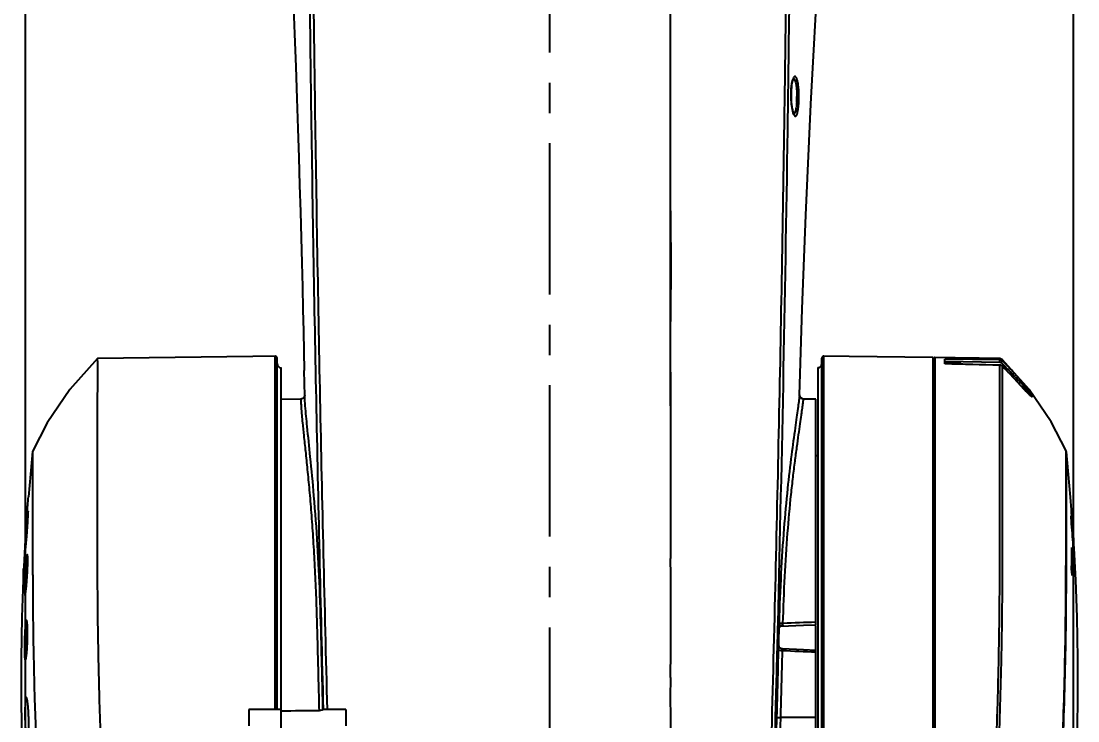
# Model space of a CAD drawing. Header units: millimetres. Extents: x 5828 to 6704, y 123 to 421.
# Drawn here: x 6457.72 to 6470.81, y 249.95 to 258.62 of the extents above; entities that cross this region are included whole.
import ezdxf

# ---------------------------------------------------------------- set-up
doc = ezdxf.new("R2010")
doc.units = ezdxf.units.MM
doc.linetypes.add('CENTER', pattern=[0.6, 0.375, -0.075, 0.075, -0.075])
for name, color, linetype in [('中心线', 7, 'Continuous'), ('外形图', 7, 'Continuous'), ('尺寸标注', 7, 'Continuous')]:
    doc.layers.add(name, color=color, linetype=linetype)
doc.styles.add('微软雅黑', font='msyh.ttc', dxfattribs={"height": 1.5})
doc.dimstyles.new('尺寸标注_1_20比例', dxfattribs={"dimtxt": 1.5, "dimasz": 1.25, "dimexe": 0.5, "dimexo": 0.4, "dimgap": 0.5, "dimtad": 1, "dimdec": 1, "dimlfac": 20, "dimdsep": 46, "dimtxsty": '微软雅黑', "dimcen": 0.09, "dimadec": 0, "dimazin": 0, "dimtp": 0.01, "dimtm": 0.01, "dimtfac": 1, "dimtdec": 1, "dimtofl": 0, "dimtmove": 0, "dimatfit": 3, "dimfxl": 1, "dimtolj": 1, "dimarcsym": 0})

# ---------------------------------------------------------------- blocks, each defined once
blk = doc.blocks.new('*D803')
at = {"layer": 'Defpoints', "color": 0}
for p in [(6457.772, 291.94), (6457.772, 248.794), (6470.761, 248.792)]:
    blk.add_point(p, dxfattribs=at)
at = {"layer": '尺寸标注', "color": 0, "lineweight": -2}
for p, q in [((6457.772, 249.194), (6457.772, 292.44)), ((6470.761, 249.192), (6470.761, 292.44)), ((6469.511, 291.94), (6459.022, 291.94))]:
    blk.add_line(p, q, dxfattribs=at)
at = {"layer": '尺寸标注', "color": 0}
for points in [[(6459.022, 292.148), (6459.022, 291.731), (6457.772, 291.94)], [(6469.511, 291.731), (6469.511, 292.148), (6470.761, 291.94)]]:
    blk.add_solid(points, dxfattribs=at)
at = {"layer": '尺寸标注', "color": 0, "insert": (6464.052, 293.215), "char_height": 1.5, "attachment_point": 5, "style": '微软雅黑'}
blk.add_mtext('\\A1;\\A1;260', dxfattribs=at)

msp = doc.modelspace()

# ---------------------------------------------------------------- linework, layer by layer
at = {"layer": '中心线', "linetype": 'CENTER', "ltscale": 5}
msp.add_line((6464.2664, 284.1061), (6464.2664, 228.9513), dxfattribs=at)
at = {"layer": '外形图', "color": 7, "linetype": 'Continuous'}
for p, q in [((6465.7661, 253.8496), (6465.7665, 268.8294)), ((6467.2607, 257.6875), (6467.2601, 257.6875)), ((6467.3333, 257.6871), (6467.3575, 257.6871)), ((6460.8658, 250.0871), (6460.8656, 254.4678)), ((6460.8914, 250.0871), (6460.8915, 254.4426)), ((6467.6414, 246.8089), (6467.6414, 254.4427)), ((6467.6679, 246.8026), (6467.6668, 254.4678)), ((6469.0164, 254.4501), (6469.0164, 242.1371)), ((6469.2962, 254.4458), (6469.0418, 254.4497)), ((6469.8467, 254.4226), (6469.1664, 254.4319)), ((6469.1664, 254.3719), (6469.1664, 254.4318)), ((6469.1664, 254.4036), (6469.8471, 254.3942)), ((6469.1664, 254.3871), (6469.3414, 254.3871)), ((6469.3414, 254.3682), (6469.3414, 254.3871)), ((6469.8464, 254.3559), (6469.8463, 254.3555)), ((6469.8467, 254.4366), (6469.8467, 254.4225)), ((6469.8641, 254.3872), (6469.8708, 254.3807)), ((6469.8641, 254.3872), (6469.8708, 254.3806)), ((6469.8804, 254.3415), (6469.8804, 254.3412)), ((6469.8807, 254.4084), (6469.8808, 254.4224)), ((6470.2099, 254.0559), (6469.8808, 254.4226)), ((6460.9414, 246.0419), (6460.9414, 254.3246)), ((6461.2334, 253.9746), (6461.2275, 254.2914)), ((6467.5914, 254.3247), (6467.5914, 246.0464)), ((6469.9771, 254.2429), (6470.0052, 254.243)), ((6470.0693, 254.1427), (6470.0218, 254.1946)), ((6470.0218, 254.1946), (6470.0218, 254.1946)), ((6470.0218, 254.1946), (6470.0219, 254.1943)), ((6470.1241, 254.083), (6470.0693, 254.1427)), ((6470.4854, 253.652), (6470.2099, 254.0559)), ((6461.1845, 253.9362), (6460.9414, 253.932)), ((6461.1962, 253.9378), (6461.1844, 253.9363)), ((6465.7664, 253.8496), (6465.7664, 251.9614)), ((6467.5664, 253.9335), (6467.4152, 253.9362)), ((6467.5664, 251.137), (6467.5664, 253.9335)), ((6467.6667, 248.2616), (6467.6668, 253.8011)), ((6470.6695, 253.2937), (6470.4854, 253.652)), ((6470.6692, 253.2692), (6470.6695, 253.2936)), ((6457.8602, 253.2865), (6457.8082, 252.7258)), ((6457.8602, 253.2866), (6457.8604, 253.2751)), ((6457.8602, 253.2866), (6457.8602, 252.575)), ((6457.8602, 253.2865), (6457.8602, 253.2866)), ((6457.8604, 253.2751), (6457.8605, 253.1023)), ((6467.5664, 253.2371), (6467.5914, 253.2371)), ((6470.6735, 253.2785), (6470.6735, 253.2785)), ((6457.8605, 253.1023), (6457.8604, 252.8781)), ((6470.7489, 252.4061), (6470.7251, 252.7207)), ((6457.7946, 252.548), (6457.7958, 252.5642)), ((6457.8602, 252.5113), (6457.8601, 252.4864)), ((6457.8602, 252.575), (6457.8602, 252.5329)), ((6457.8602, 252.5329), (6457.8602, 252.5113)), ((6457.8601, 252.4864), (6457.8601, 252.482)), ((6457.8601, 252.4841), (6457.8601, 252.4306)), ((6457.8601, 252.4306), (6457.8601, 252.4176)), ((6457.8601, 252.4176), (6457.8601, 252.4088)), ((6457.8601, 252.4088), (6457.8601, 252.3961)), ((6457.8601, 252.3961), (6457.8601, 252.3791)), ((6457.8601, 252.3791), (6457.8601, 252.3726)), ((6470.7341, 252.4647), (6470.7322, 252.4866)), ((6470.7395, 252.4688), (6470.7368, 252.4688)), ((6470.7452, 252.3771), (6470.7439, 252.3949)), ((6470.7449, 252.3732), (6470.7452, 252.3771)), ((6470.7483, 252.4138), (6470.7547, 252.3211)), ((6470.7493, 252.3998), (6470.749, 252.4043)), ((6457.7764, 252.2938), (6457.7698, 252.1898)), ((6457.7764, 252.2938), (6457.7767, 252.2973)), ((6457.7808, 252.2968), (6457.7806, 252.2935)), ((6457.8601, 252.3735), (6457.8601, 252.3158)), ((6457.8601, 252.3158), (6457.8601, 252.3016)), ((6457.8601, 252.3016), (6457.8601, 252.2765)), ((6457.8601, 252.2765), (6457.8601, 252.2687)), ((6457.8601, 252.2687), (6457.8602, 252.2)), ((6457.7698, 252.1898), (6457.7439, 251.696)), ((6457.8602, 252.2), (6457.8602, 252.1858)), ((6457.8602, 252.1858), (6457.8602, 252.1653)), ((6457.8602, 252.1653), (6457.8602, 252.1134)), ((6470.7538, 252.1833), (6470.7561, 252.1833)), ((6470.7568, 252.0985), (6470.7554, 252.1166)), ((6470.759, 252.1826), (6470.7596, 252.1721)), ((6470.7596, 252.1721), (6470.7605, 252.1558)), ((6470.7605, 252.1558), (6470.7612, 252.1424)), ((6470.7617, 252.1605), (6470.7606, 252.1803)), ((6470.7629, 252.1408), (6470.7617, 252.1605)), ((6470.7659, 252.1256), (6470.764, 252.1554)), ((6470.7676, 252.0972), (6470.7659, 252.1256)), ((6457.8602, 252.1134), (6457.8603, 252.1093)), ((6457.8602, 252.1111), (6457.8602, 252.0861)), ((6457.8604, 251.9881), (6457.8604, 251.9679)), ((6470.74, 252.023), (6470.7473, 252.023)), ((6470.7551, 252.0947), (6470.7549, 252.0853)), ((6470.758, 252.0445), (6470.7618, 252.0445)), ((6470.7639, 252.0972), (6470.7676, 252.0972)), ((6470.7682, 252.0727), (6470.7676, 252.0972)), ((6470.7682, 252.0727), (6470.7679, 252.0856)), ((6470.7892, 251.6919), (6470.7686, 252.086)), ((6457.8604, 251.9679), (6457.8605, 251.9435)), ((6457.8605, 251.9435), (6457.8605, 251.9372)), ((6457.8606, 251.8632), (6457.8607, 251.8385)), ((6457.7421, 251.8371), (6457.7414, 251.8345)), ((6457.7414, 251.8345), (6457.7414, 251.6621)), ((6457.7487, 251.8371), (6457.7421, 251.8371)), ((6457.8607, 251.8385), (6457.8607, 251.828)), ((6457.8607, 251.828), (6457.8609, 251.7702)), ((6457.8609, 251.7702), (6457.8609, 251.7619)), ((6457.8609, 251.7619), (6457.861, 251.7498)), ((6470.7458, 251.8207), (6470.7462, 251.8405)), ((6457.8612, 251.6845), (6457.8613, 251.6647)), ((6457.8613, 251.6647), (6457.8614, 251.6497)), ((6457.8617, 251.5755), (6457.8618, 251.5674)), ((6457.8618, 251.5683), (6457.8619, 251.5427)), ((6457.8619, 251.5427), (6457.8621, 251.5232)), ((6457.8621, 251.5232), (6457.8623, 251.4877)), ((6457.8654, 251.1573), (6457.8657, 251.1326)), ((6467.0975, 251.1042), (6467.0988, 251.1543)), ((6467.1124, 251.1038), (6467.1123, 251.1003)), ((6467.1302, 251.1209), (6467.1324, 251.1214)), ((6467.1324, 251.1214), (6467.1326, 251.1214)), ((6467.5664, 246.0541), (6467.5664, 251.1293)), ((6467.0918, 250.8832), (6467.0933, 250.9386)), ((6467.0908, 250.8424), (6467.0918, 250.8832)), ((6467.1061, 250.8816), (6467.1062, 250.8837)), ((6467.4144, 250.8274), (6467.1489, 250.8397)), ((6467.5664, 250.8207), (6467.4144, 250.8274)), ((6457.8717, 250.7569), (6457.8718, 250.7495)), ((6457.8718, 250.7495), (6457.8722, 250.7316)), ((6457.8854, 250.208), (6457.8857, 250.2002)), ((6460.5414, 250.0871), (6460.5414, 249.8871)), ((6460.9072, 250.0871), (6460.5414, 250.0871)), ((6461.7414, 250.0871), (6461.4596, 250.0871)), ((6461.7414, 250.0871), (6461.7414, 249.8871)), ((6467.0802, 249.9883), (6467.1291, 249.9871)), ((6467.5664, 249.9871), (6467.1291, 249.9871))]:
    msp.add_line(p, q, dxfattribs=at)
for points in [[(6460.3545, 264.6281), (6460.572, 264.0107), (6460.7418, 263.2518), (6460.8651, 262.3685), (6460.9391, 261.5769), (6460.985, 260.9288), (6461.0181, 260.3693), (6461.0453, 259.8443), (6461.0681, 259.3536), (6461.0878, 258.8957), (6461.1051, 258.4641), (6461.1206, 258.0535), (6461.1346, 257.6624), (6461.1473, 257.2887), (6461.1589, 256.9305), (6461.1696, 256.5864), (6461.1793, 256.2548), (6461.1884, 255.9337), (6461.1967, 255.6242), (6461.2043, 255.3272), (6461.2111, 255.0444), (6461.2173, 254.7768), (6461.2228, 254.5255), (6461.2275, 254.2914)], [(6467.3662, 253.9853), (6467.3987, 255.055), (6467.4422, 256.2162), (6467.504, 257.5886), (6467.5994, 259.3141), (6467.7127, 260.896), (6467.8216, 262.0445), (6467.9476, 263.0485), (6468.105, 263.9331), (6468.298, 264.6281)], [(6467.2607, 257.6875), (6467.2605, 257.7014), (6467.2631, 257.78), (6467.2713, 257.8471), (6467.2827, 257.8925), (6467.2859, 257.9003)], [(6467.288, 257.4823), (6467.2766, 257.5251), (6467.2666, 257.5912), (6467.2612, 257.6687), (6467.2607, 257.6875)], [(6467.2972, 257.4632), (6467.2964, 257.4642), (6467.288, 257.4823)], [(6465.7662, 256.2677), (6465.7697, 255.4932), (6465.7626, 254.6951), (6465.7664, 253.8496)], [(6458.6663, 254.4363), (6458.3222, 254.0549), (6458.0411, 253.6411), (6457.8602, 253.2866)], [(6460.8662, 254.4677), (6460.5886, 254.4645), (6458.6663, 254.4363)], [(6460.8915, 254.4432), (6460.8881, 254.4552), (6460.8793, 254.4642), (6460.8672, 254.4678), (6460.8656, 254.4678)], [(6467.6668, 254.4678), (6467.6636, 254.4676), (6467.6525, 254.4635), (6467.6444, 254.4545), (6467.6414, 254.4426)], [(6469.0164, 254.4501), (6467.9801, 254.4641), (6467.6668, 254.4677)], [(6469.0421, 254.4497), (6469.0304, 254.4472), (6469.0204, 254.4382)], [(6469.8464, 254.3559), (6469.6394, 254.3611), (6469.3902, 254.3671), (6469.1664, 254.3723)], [(6469.8467, 254.4366), (6469.5924, 254.441), (6469.2962, 254.4458)], [(6469.8804, 254.3415), (6469.8756, 254.3457), (6469.8561, 254.3547), (6469.8464, 254.3559)], [(6469.8808, 254.4224), (6469.8749, 254.4274), (6469.8573, 254.4353), (6469.8468, 254.4366)], [(6470.2119, 253.9917), (6470.1994, 254.0039), (6470.1845, 254.019), (6470.167, 254.0372), (6470.1469, 254.0585), (6470.1241, 254.083)], [(6461.2333, 253.9819), (6461.2333, 253.9813), (6461.233, 253.9789), (6461.232, 253.9737), (6461.2275, 253.9622), (6461.2158, 253.948), (6461.1962, 253.9378)], [(6467.4153, 253.9362), (6467.4037, 253.9377), (6467.3817, 253.9498), (6467.37, 253.9669), (6467.3668, 253.9777), (6467.3663, 253.9824), (6467.3662, 253.9843), (6467.3662, 253.9851), (6467.3662, 253.9852)], [(6470.2333, 253.9736), (6470.2331, 253.9737), (6470.2293, 253.9764), (6470.2219, 253.9825), (6470.2119, 253.9917)], [(6470.7251, 252.7207), (6470.6733, 253.2797), (6470.6723, 253.2853), (6470.6704, 253.2914), (6470.6695, 253.2936)], [(6470.7635, 252.1826), (6470.7634, 252.1842), (6470.7547, 252.3211)], [(6457.7421, 251.8371), (6457.7418, 251.8362), (6457.7418, 251.8353), (6457.7414, 251.8345)], [(6457.7439, 251.696), (6457.7275, 251.2337), (6457.7181, 250.725), (6457.7184, 250.1444), (6457.7312, 249.5734), (6457.7567, 249.0216)], [(6470.7762, 249.0216), (6470.8016, 249.5722), (6470.8145, 250.1416), (6470.8149, 250.7216), (6470.8055, 251.2303), (6470.7892, 251.6919)], [(6467.1123, 251.1003), (6467.1129, 251.103), (6467.1169, 251.1111), (6467.1262, 251.1192), (6467.1302, 251.1209)], [(6467.1326, 251.1214), (6467.4127, 251.1317), (6467.5664, 251.137)], [(6467.149, 250.8397), (6467.1403, 250.8411), (6467.1261, 250.8476), (6467.1139, 250.8599), (6467.1071, 250.8759), (6467.1062, 250.8837)]]:
    msp.add_lwpolyline(points, dxfattribs=at)
for centre, radius, start, end in [((6466.2497, 257.6866), 1.0836, 356.07381, 0.02302), ((5848.2888, 266.4171), 618.9981, 358.5871009, 359.171274), ((6460.9414, 254.3746), 0.05, 180, 270), ((6467.5914, 254.3747), 0.05, 270, 0), ((6464.0026, 25.6665), 228.7636, 88.53625, 88.706556), ((6469.3414, 254.3621), 0.025, 13.46074, 90), ((6469.8451, 254.3045), 0.0509, 74.95641, 88.6848), ((6469.8451, 254.3048), 0.0507, 56.9511, 74.8878), ((6467.3671, 251.8024), 3.594, 45.29453, 45.84062), ((6469.8453, 254.3052), 0.0503, 45.78668, 56.89824), ((6467.3058, 251.7206), 3.674, 42.33043, 45.51161), ((6467.3056, 251.72), 3.6743, 42.33025, 45.51121), ((6467.3621, 251.8015), 3.6248, 45.24973, 45.9875), ((6467.3676, 251.8028), 3.5933, 44.91733, 45.29452), ((6467.3686, 251.808), 3.6156, 42.77034, 45.2508), ((6467.3686, 251.8039), 3.5918, 42.77142, 44.91739), ((6468.3548, 252.549), 2.3651, 44.6302, 45.74674), ((6469.1579, 252.5431), 1.5754, 357.13988, 357.94274), ((6448.3081, 250.5251), 22.5068, 4.15271, 4.94335), ((6448.2192, 250.5587), 22.5955, 4.12324, 4.83905), ((6474.4528, 252.7149), 3.7242, 183.37311, 183.96451), ((6481.7503, 253.2158), 11.0389, 183.93946, 184.4187), ((6466.4356, 252.1243), 4.3198, 4.77671, 5.05284), ((6472.9849, 252.5831), 2.2488, 183.45986, 184.03923), ((6464.7978, 251.9878), 5.9632, 4.5458, 4.77347), ((6476.6733, 252.8435), 5.9464, 184.03936, 184.32663), ((6468.1628, 252.2245), 2.5887, 4.62717, 4.92182), ((6466.5157, 252.091), 4.2412, 4.15936, 4.62993), ((6464.8879, 251.9708), 5.8735, 3.76877, 4.17729), ((6470.2331, 252.4144), 0.5135, 354.51657, 355.3961), ((6462.0145, 251.7816), 8.753, 3.35722, 3.76861), ((6459.8648, 251.6202), 10.91, 3.61993, 3.80226), ((6431.1193, 249.9586), 39.702, 3.21125, 3.37252), ((6467.1408, 252.1598), 3.6149, 358.96826, 359.31524), ((6458.8066, 251.2806), 11.9812, 4.02236, 4.18487), ((6457.1412, 251.2006), 13.6504, 4.00967, 4.12841), ((6461.7742, 251.525), 9.006, 3.78349, 4.01187), ((6467.757, 251.9078), 3.0088, 3.29826, 4.06277), ((6462.0879, 252.0706), 8.6524, 358.34655, 0.16165), ((6456.9065, 250.6881), 13.9051, 5.50897, 5.80716), ((6461.6474, 251.9906), 9.1, 359.05447, 0.20355), ((6481.2816, 252.859), 10.5551, 184.2038, 184.38355), ((6477.6408, 252.5787), 6.9035, 184.37385, 184.60418), ((6466.0739, 251.7967), 4.6977, 3.03859, 3.3021), ((6468.8474, 252.0412), 1.921, 0.20525, 0.93741), ((6468.9235, 252.0415), 1.845, 359.44249, 0.2056), ((6458.2566, 251.749), 0.5152, 174.66058, 179.93396), ((6458.3607, 251.7395), 0.6197, 172.47657, 174.68749), ((6458.4712, 251.7256), 0.731, 172.09371, 172.52819), ((6458.4637, 251.7262), 0.7235, 171.18865, 172.06083), ((6457.6647, 250.4253), 13.1463, 5.77833, 6.09391), ((6462.5574, 251.9763), 8.1899, 358.40892, 358.91148), ((6521.7452, 251.923), 63.8844, 180.390419, 180.68675), ((6513.2784, 251.822), 55.417, 180.71284, 181.10134), ((6467.7383, 251.1498), 0.6276, 178.20891, 182.72367), ((6467.6362, 251.145), 0.5254, 182.72959, 184.49717), ((6471.1277, 146.7462), 104.484, 91.953252, 92.176402), ((6469.4534, 250.9376), 2.348, 180.0116, 181.36449), ((6467.1582, 250.8914), 0.0547, 259.738, 265.10621), ((6471.9886, 351.6178), 100.9139, 267.252056, 267.488458), ((6506.6671, 251.7073), 48.8047, 181.14561, 181.76051), ((6501.8838, 251.5548), 44.019, 181.76341, 182.31626), ((6463.4396, 54.6897), 195.3935, 90.595037, 90.732489)]:
    msp.add_arc(centre, radius, start, end, dxfattribs=at)
for points, knots in [([(6467.273, 265.7851), (6467.2359, 265.4392), (6467.2422, 264.9154), (6467.2378, 264.2198), (6467.235, 263.6978), (6467.2329, 263.1761), (6467.2274, 262.481), (6467.2217, 261.613), (6467.2128, 260.5726), (6467.2022, 259.5343), (6467.1899, 258.4986), (6467.1715, 257.1255), (6467.1439, 255.4195), (6467.1036, 253.3831), (6467.0572, 251.343), (6467.0213, 249.9812), (6467.0028, 249.2938)], [0, 0, 0, 0, 0.0632913, 0.0949435, 0.1265879, 0.1582208, 0.1898387, 0.2530178, 0.3161017, 0.3790683, 0.4418864, 0.5044752, 0.6288394, 0.7522317, 0.8749225, 1, 1, 1, 1]), ([(6467.2282, 257.9007), (6467.237, 258.5541), (6467.2484, 259.5354), (6467.2606, 260.8452), (6467.268, 261.8303), (6467.2722, 262.6522), (6467.2773, 263.3103), (6467.2803, 263.8041), (6467.2805, 264.2982), (6467.2754, 264.7923), (6467.2775, 265.2866), (6467.2934, 265.616), (6467.3087, 265.78)], [0, 0, 0, 0, 0.2487782, 0.3735992, 0.4986271, 0.6238295, 0.6864829, 0.7491611, 0.8118563, 0.8745641, 0.937283, 1, 1, 1, 1]), ([(6461.2322, 265.7044), (6461.2391, 265.6226), (6461.2489, 265.4586), (6461.2531, 265.2119), (6461.2531, 264.9648), (6461.2525, 264.635), (6461.254, 264.2227), (6461.2556, 263.7279), (6461.2571, 263.2334), (6461.2609, 262.5744), (6461.2662, 261.7514), (6461.2735, 260.7648), (6461.2832, 259.7799), (6461.2943, 258.7973), (6461.3109, 257.4935), (6461.3358, 255.8733), (6461.3717, 253.9397), (6461.4133, 252.0126), (6461.4454, 250.7298), (6461.4624, 250.0871)], [0, 0, 0, 0, 0.0157654, 0.0315522, 0.0473753, 0.0632164, 0.094901, 0.1265713, 0.1582371, 0.1898908, 0.253144, 0.3163134, 0.3793769, 0.4423114, 0.5050627, 0.6297969, 0.753534, 0.8765179, 1, 1, 1, 1]), ([(6461.2694, 265.7078), (6461.2845, 265.5435), (6461.2957, 265.2134), (6461.2936, 264.7186), (6461.2969, 264.2237), (6461.2993, 263.7291), (6461.3015, 263.2345), (6461.306, 262.5756), (6461.3121, 261.7527), (6461.32, 260.7664), (6461.3301, 259.7817), (6461.3415, 258.7993), (6461.3584, 257.496), (6461.3838, 255.8763), (6461.4198, 253.9431), (6461.4618, 252.0151), (6461.4937, 250.731), (6461.5106, 250.0871)], [0, 0, 0, 0, 0.0316741, 0.0633525, 0.0950258, 0.1266915, 0.1583469, 0.1899887, 0.25322, 0.316363, 0.379399, 0.4423045, 0.5050219, 0.6296855, 0.7533623, 0.8763014, 1, 1, 1, 1]), ([(6467.2768, 257.8788), (6467.2759, 257.8751), (6467.2721, 257.8587), (6467.2693, 257.8421), (6467.2675, 257.8291)], [0, 0, 0, 0, 0.22658, 1, 1, 1, 1]), ([(6467.3575, 257.6871), (6467.3574, 257.7102), (6467.3564, 257.7546), (6467.3515, 257.8166), (6467.3445, 257.8624), (6467.337, 257.8924), (6467.3312, 257.9093), (6467.3249, 257.9219), (6467.3183, 257.9304), (6467.3102, 257.9345), (6467.3018, 257.932), (6467.2948, 257.9246), (6467.2847, 257.9072), (6467.2799, 257.8909), (6467.2768, 257.8788)], [0, 0, 0, 0, 0.2132124, 0.4093795, 0.5732079, 0.6396328, 0.6944564, 0.7374615, 0.7693054, 0.7928979, 0.8154131, 0.8448363, 0.8849082, 1, 1, 1, 1]), ([(6467.2848, 257.9083), (6467.2944, 257.9085), (6467.307, 257.8888), (6467.3157, 257.8629), (6467.3202, 257.8432), (6467.3222, 257.8323)], [0, 0, 0, 0, 0.3264523, 0.6201062, 1, 1, 1, 1]), ([(6467.2675, 257.8291), (6467.266, 257.8184), (6467.2607, 257.7714), (6467.2597, 257.724), (6467.2601, 257.6875)], [0, 0, 0, 0, 0.2289048, 1, 1, 1, 1]), ([(6467.3222, 257.8323), (6467.3231, 257.827), (6467.3269, 257.8039), (6467.3293, 257.7805), (6467.3307, 257.7625)], [0, 0, 0, 0, 0.2293049, 1, 1, 1, 1]), ([(6467.3307, 257.7625), (6467.3311, 257.7564), (6467.3327, 257.7313), (6467.3333, 257.7061), (6467.3333, 257.6871)], [0, 0, 0, 0, 0.2438285, 1, 1, 1, 1]), ([(6467.2601, 257.6875), (6467.2605, 257.6734), (6467.2624, 257.621), (6467.2675, 257.5686), (6467.2745, 257.5309)], [0, 0, 0, 0, 0.2690908, 1, 1, 1, 1]), ([(6467.3188, 257.4427), (6467.3222, 257.4448), (6467.3284, 257.4534), (6467.339, 257.4799), (6467.3485, 257.5297), (6467.3559, 257.6027), (6467.3572, 257.6577), (6467.3575, 257.6871)], [0, 0, 0, 0, 0.0481973, 0.1211534, 0.3432098, 0.648347, 1, 1, 1, 1]), ([(6467.2745, 257.5309), (6467.2772, 257.5167), (6467.2826, 257.4921), (6467.2918, 257.4645), (6467.3004, 257.4496), (6467.3062, 257.4431), (6467.3129, 257.4402), (6467.3171, 257.4416), (6467.3188, 257.4427)], [0, 0, 0, 0, 0.4057977, 0.7029157, 0.8080438, 0.8858682, 0.9439834, 1, 1, 1, 1]), ([(6467.3125, 257.4977), (6467.3103, 257.4908), (6467.306, 257.4798), (6467.2987, 257.4695), (6467.2946, 257.4672)], [0, 0, 0, 0, 0.6080011, 1, 1, 1, 1]), ([(6467.3307, 257.6124), (6467.3292, 257.5905), (6467.3252, 257.5519), (6467.3177, 257.5137), (6467.3125, 257.4977)], [0, 0, 0, 0, 0.5674945, 1, 1, 1, 1]), ([(6458.7143, 249.5428), (6458.7005, 249.8519), (6458.6814, 250.4634), (6458.6684, 251.2195), (6458.6652, 251.8041), (6458.6652, 252.216), (6458.6661, 252.6036), (6458.6664, 252.9625), (6458.6664, 253.2891), (6458.6663, 253.5799), (6458.6662, 253.7984), (6458.6664, 253.9529), (6458.6667, 254.0526), (6458.667, 254.141), (6458.6672, 254.218), (6458.6673, 254.2833), (6458.6672, 254.3304), (6458.667, 254.3621), (6458.6669, 254.3815), (6458.6667, 254.3979), (6458.6666, 254.4113), (6458.6664, 254.4218), (6458.6664, 254.4287), (6458.6663, 254.4326), (6458.6664, 254.4346), (6458.6661, 254.4355), (6458.6664, 254.4363), (6458.6663, 254.4363)], [0, 0, 0, 0, 0.1896686, 0.3750003, 0.4635165, 0.5479991, 0.6274971, 0.7010834, 0.7680232, 0.8276672, 0.8793505, 0.901986, 0.9223729, 0.9404514, 0.9561857, 0.9695391, 0.9804831, 0.9850466, 0.9890037, 0.9923552, 0.9951013, 0.9972407, 0.9987717, 0.9993085, 0.9996924, 0.999923, 1, 1, 1, 1]), ([(6469.0421, 254.4497), (6469.0422, 254.4483), (6469.0418, 254.4424), (6469.0422, 254.4292), (6469.042, 254.4073), (6469.0421, 254.3767), (6469.0421, 254.3373), (6469.0421, 254.2676), (6469.0421, 254.1591), (6469.0422, 254.0039), (6469.0422, 253.8163), (6469.0423, 253.5979), (6469.0424, 253.2507), (6469.0425, 252.7549), (6469.0426, 252.097), (6469.0428, 251.3707), (6469.0429, 250.5992), (6469.043, 249.8074), (6469.0431, 248.7676), (6469.0437, 247.4867), (6469.0458, 245.9617), (6469.0478, 244.9447), (6469.049, 244.4355)], [0, 0, 0, 0, 0.0004409, 0.0017584, 0.003948, 0.0070072, 0.0109347, 0.0157292, 0.027898, 0.0434405, 0.0622281, 0.0840943, 0.1088522, 0.1662395, 0.2326344, 0.3059482, 0.3838192, 0.4637454, 0.5431537, 0.6953296, 0.8474547, 1, 1, 1, 1]), ([(6469.81, 249.8112), (6469.8192, 250.0734), (6469.8337, 250.5916), (6469.8464, 251.3515), (6469.8484, 252.0687), (6469.8461, 252.7206), (6469.8456, 253.287), (6469.8466, 253.75), (6469.8463, 254.0946), (6469.846, 254.2831), (6469.8463, 254.3555)], [0, 0, 0, 0, 0.1732308, 0.3421747, 0.5016478, 0.6466367, 0.7725331, 0.8755378, 0.9522387, 1, 1, 1, 1]), ([(6469.8423, 249.8126), (6469.8517, 250.0739), (6469.8669, 250.59), (6469.8801, 251.3469), (6469.8821, 252.0614), (6469.8804, 252.711), (6469.8797, 253.2756), (6469.8809, 253.7371), (6469.8804, 254.0808), (6469.88, 254.2689), (6469.8802, 254.3411)], [0, 0, 0, 0, 0.1731628, 0.3420353, 0.5014465, 0.6464467, 0.7723495, 0.8754032, 0.9521613, 1, 1, 1, 1]), ([(6469.8471, 254.3942), (6469.8472, 254.3977), (6469.8472, 254.4041), (6469.8473, 254.4125), (6469.8469, 254.4183), (6469.8471, 254.4216), (6469.8467, 254.4225)], [0, 0, 0, 0, 0.3751882, 0.6730395, 0.8903485, 1, 1, 1, 1]), ([(6469.8641, 254.3872), (6469.8665, 254.3897), (6469.8707, 254.3941), (6469.8761, 254.4003), (6469.8789, 254.4047), (6469.8811, 254.4075), (6469.8807, 254.4084)], [0, 0, 0, 0, 0.3809503, 0.6787781, 0.8905124, 1, 1, 1, 1]), ([(6470.0052, 254.243), (6470.0078, 254.2453), (6470.0121, 254.2495), (6470.0178, 254.2554), (6470.0209, 254.2595), (6470.0231, 254.2623), (6470.0228, 254.2632)], [0, 0, 0, 0, 0.3808301, 0.6774306, 0.8906759, 1, 1, 1, 1]), ([(6470.0228, 254.2632), (6470.0616, 254.2212), (6470.1309, 254.141), (6470.1955, 254.0566), (6470.2223, 254.0157)], [0, 0, 0, 0, 0.5389318, 1, 1, 1, 1]), ([(6470.0379, 254.2105), (6470.0729, 254.1751), (6470.122, 254.1223), (6470.1792, 254.0534), (6470.2032, 254.0216), (6470.213, 254.0069)], [0, 0, 0, 0, 0.555787, 0.8030836, 1, 1, 1, 1]), ([(6470.2211, 253.9824), (6470.2077, 253.9947), (6470.1783, 254.0246), (6470.1119, 254.0953), (6470.059, 254.1536), (6470.0219, 254.1943)], [0, 0, 0, 0, 0.1878235, 0.4317883, 1, 1, 1, 1]), ([(6461.459, 250.0869), (6461.4531, 250.3293), (6461.4419, 250.8049), (6461.4192, 251.6887), (6461.3726, 252.4912), (6461.3067, 253.1842), (6461.2666, 253.5549), (6461.2428, 253.8064), (6461.2341, 253.9329), (6461.2334, 253.9745)], [0, 0, 0, 0, 0.1867306, 0.3663381, 0.6808475, 0.8054431, 0.9023647, 0.9679789, 1, 1, 1, 1]), ([(6467.3662, 253.9851), (6467.3664, 253.9954), (6467.359, 253.929), (6467.3549, 253.8992), (6467.3428, 253.8059), (6467.3285, 253.7042), (6467.3012, 253.5112), (6467.2607, 253.2181), (6467.2117, 252.8016), (6467.1674, 252.3111), (6467.1325, 251.7586), (6467.1165, 251.371), (6467.111, 251.1694)], [0, 0, 0, 0, 0.0109104, 0.0305782, 0.0595694, 0.0976826, 0.1446653, 0.2637304, 0.4130766, 0.5886878, 0.7860698, 1, 1, 1, 1]), ([(6470.213, 254.0069), (6470.2173, 254.0005), (6470.223, 253.9919), (6470.2277, 253.9817), (6470.2288, 253.9779), (6470.2285, 253.9765)], [0, 0, 0, 0, 0.6735794, 0.8811388, 1, 1, 1, 1]), ([(6470.2223, 254.0157), (6470.226, 254.01), (6470.2326, 253.9997), (6470.2398, 253.9873), (6470.2439, 253.979), (6470.246, 253.9742), (6470.2473, 253.9704), (6470.2478, 253.9676), (6470.2474, 253.9654), (6470.2455, 253.9647), (6470.2432, 253.9655), (6470.2385, 253.9679), (6470.231, 253.9737), (6470.2247, 253.9792), (6470.2211, 253.9824)], [0, 0, 0, 0, 0.2286946, 0.4121589, 0.4846318, 0.5434666, 0.5884337, 0.6197605, 0.6395546, 0.6565293, 0.6819893, 0.7199484, 0.8353546, 1, 1, 1, 1]), ([(6461.1844, 253.9363), (6461.184, 253.9362), (6461.1846, 253.9338), (6461.1839, 253.9312), (6461.1843, 253.9249), (6461.1843, 253.917), (6461.1847, 253.9065), (6461.1855, 253.8881), (6461.187, 253.8593), (6461.1897, 253.8179), (6461.1935, 253.7676), (6461.1986, 253.7084), (6461.2076, 253.6121), (6461.2221, 253.471), (6461.2429, 253.2776), (6461.2662, 253.0535), (6461.2904, 252.8007), (6461.3139, 252.5217), (6461.3354, 252.2189), (6461.3543, 251.8951), (6461.3703, 251.5533), (6461.3826, 251.1967), (6461.3949, 250.7015), (6461.4041, 250.3256), (6461.4103, 250.0727)], [0, 0, 0, 0, 0.000303, 0.0012006, 0.0026963, 0.0047918, 0.0074857, 0.0107711, 0.0191069, 0.0298197, 0.0428815, 0.0582336, 0.0758491, 0.1177752, 0.1681738, 0.2265664, 0.2923392, 0.3648954, 0.443536, 0.5275647, 0.6161978, 0.7086207, 0.8039907, 1, 1, 1, 1]), ([(6467.1599, 251.1548), (6467.1658, 251.349), (6467.1804, 251.7225), (6467.2145, 252.2559), (6467.2513, 252.6664), (6467.2842, 252.9629), (6467.3083, 253.1581), (6467.3317, 253.3335), (6467.3534, 253.488), (6467.3725, 253.6204), (6467.3862, 253.7167), (6467.3952, 253.7821), (6467.4006, 253.8222), (6467.4051, 253.8563), (6467.4086, 253.8842), (6467.4114, 253.906), (6467.413, 253.9204), (6467.4142, 253.9286), (6467.4145, 253.9328), (6467.4152, 253.9346), (6467.415, 253.9362), (6467.4153, 253.9362)], [0, 0, 0, 0, 0.2084595, 0.4012289, 0.573618, 0.6508001, 0.7213518, 0.7848174, 0.8407376, 0.8887252, 0.9284454, 0.9451114, 0.959606, 0.9719015, 0.981984, 0.9898476, 0.9954811, 0.9974556, 0.9988654, 0.9997116, 1, 1, 1, 1]), ([(6470.6229, 249.6569), (6470.641, 250.0787), (6470.6634, 250.8768), (6470.6688, 251.9492), (6470.6689, 252.7313), (6470.6686, 253.1374), (6470.6692, 253.2692)], [0, 0, 0, 0, 0.3505732, 0.662852, 0.8905088, 1, 1, 1, 1]), ([(6470.6287, 249.6582), (6470.6386, 249.887), (6470.6545, 250.3396), (6470.6682, 251.0012), (6470.6733, 251.6188), (6470.6739, 252.0935), (6470.6739, 252.4311), (6470.6737, 252.6461), (6470.6735, 252.832), (6470.6733, 252.9867), (6470.6732, 253.0957), (6470.6732, 253.1656), (6470.6732, 253.2061), (6470.6733, 253.2353), (6470.6732, 253.2613), (6470.6736, 253.2674), (6470.6733, 253.2798), (6470.6735, 253.2785)], [0, 0, 0, 0, 0.1897392, 0.3751879, 0.5482637, 0.7014397, 0.7684599, 0.8280235, 0.8795345, 0.9224653, 0.9562763, 0.9696735, 0.9806856, 0.9892597, 0.9953423, 0.9989155, 1, 1, 1, 1]), ([(6457.7958, 252.5642), (6457.7971, 252.5823), (6457.8012, 252.6361), (6457.8053, 252.69), (6457.8082, 252.7258)], [0, 0, 0, 0, 0.3344122, 1, 1, 1, 1]), ([(6457.8048, 252.5468), (6457.8043, 252.5468), (6457.8039, 252.5444), (6457.803, 252.5414), (6457.802, 252.5351), (6457.8008, 252.527), (6457.7995, 252.5165), (6457.7975, 252.4984), (6457.7947, 252.4712), (6457.7913, 252.4338), (6457.7877, 252.3912), (6457.7842, 252.3449), (6457.7819, 252.313), (6457.7808, 252.2968)], [0, 0, 0, 0, 0.0056268, 0.0204214, 0.044535, 0.0778307, 0.119956, 0.1704925, 0.2949013, 0.4461741, 0.6186106, 0.8057916, 1, 1, 1, 1]), ([(6457.7927, 252.2968), (6457.7939, 252.313), (6457.7962, 252.3448), (6457.7992, 252.3911), (6457.8019, 252.4338), (6457.8039, 252.4712), (6457.8051, 252.4984), (6457.8057, 252.5165), (6457.8059, 252.527), (6457.8059, 252.5351), (6457.8059, 252.5415), (6457.8055, 252.5444), (6457.8053, 252.5468), (6457.8048, 252.5468)], [0, 0, 0, 0, 0.1946941, 0.3823175, 0.5550973, 0.7065695, 0.8309507, 0.8813839, 0.9233448, 0.956399, 0.9802249, 0.9946996, 1, 1, 1, 1]), ([(6470.7335, 252.5489), (6470.7331, 252.5489), (6470.7335, 252.5461), (6470.7331, 252.545), (6470.7331, 252.5437)], [0, 0, 0, 0, 0.2623669, 1, 1, 1, 1]), ([(6470.7331, 252.5437), (6470.7331, 252.5413), (6470.7334, 252.5253), (6470.7342, 252.5093), (6470.735, 252.4958)], [0, 0, 0, 0, 0.150412, 1, 1, 1, 1]), ([(6470.7386, 252.5048), (6470.738, 252.5114), (6470.7372, 252.5207), (6470.736, 252.532), (6470.7353, 252.5382), (6470.7347, 252.5428), (6470.7343, 252.5462), (6470.7339, 252.5477), (6470.7337, 252.5489), (6470.7335, 252.5489)], [0, 0, 0, 0, 0.4484637, 0.6258975, 0.7668526, 0.8718624, 0.9437577, 0.9854105, 1, 1, 1, 1]), ([(6457.7767, 252.2973), (6457.7775, 252.3104), (6457.7818, 252.3736), (6457.7865, 252.4369), (6457.7901, 252.4871)], [0, 0, 0, 0, 0.2065846, 1, 1, 1, 1]), ([(6470.7402, 252.4473), (6470.7401, 252.4499), (6470.7397, 252.4566), (6470.7393, 252.4634), (6470.7394, 252.4676)], [0, 0, 0, 0, 0.3736561, 1, 1, 1, 1]), ([(6470.7394, 252.4676), (6470.7394, 252.4679), (6470.7394, 252.4682), (6470.7394, 252.4688), (6470.7395, 252.4688)], [0, 0, 0, 0, 0.7356153, 1, 1, 1, 1]), ([(6470.7395, 252.4688), (6470.7399, 252.4688), (6470.7397, 252.4672), (6470.7402, 252.4658), (6470.7405, 252.4619), (6470.7412, 252.4556), (6470.7417, 252.4499), (6470.742, 252.4466)], [0, 0, 0, 0, 0.0560672, 0.1284556, 0.2348715, 0.557236, 1, 1, 1, 1]), ([(6457.7806, 252.2935), (6457.7794, 252.2775), (6457.7773, 252.2459), (6457.7744, 252.2002), (6457.772, 252.1581), (6457.7701, 252.1212), (6457.7689, 252.0944), (6457.7684, 252.0766), (6457.7681, 252.0662), (6457.768, 252.0583), (6457.7679, 252.052), (6457.7684, 252.0492), (6457.7684, 252.0468), (6457.7688, 252.0468)], [0, 0, 0, 0, 0.1955824, 0.3834671, 0.5562263, 0.7075448, 0.8316321, 0.8819585, 0.9237818, 0.9567365, 0.9805188, 0.9948929, 1, 1, 1, 1]), ([(6457.7688, 252.0468), (6457.7692, 252.0468), (6457.7695, 252.0492), (6457.7704, 252.0521), (6457.7712, 252.0585), (6457.7723, 252.0665), (6457.7735, 252.0771), (6457.7755, 252.0951), (6457.7781, 252.1224), (6457.7816, 252.1598), (6457.7852, 252.2024), (6457.789, 252.2487), (6457.7915, 252.2805), (6457.7927, 252.2968)], [0, 0, 0, 0, 0.0053653, 0.0200741, 0.0441449, 0.0773796, 0.1195015, 0.1700611, 0.294516, 0.4459035, 0.6184126, 0.8056448, 1, 1, 1, 1]), ([(6470.7606, 252.1803), (6470.76, 252.1909), (6470.7576, 252.2339), (6470.755, 252.2768), (6470.753, 252.309)], [0, 0, 0, 0, 0.248018, 1, 1, 1, 1]), ([(6457.7956, 252.0048), (6457.7949, 252.0048), (6457.7936, 252.0029), (6457.7924, 251.9994), (6457.7908, 251.9933), (6457.7884, 251.981), (6457.7852, 251.9601), (6457.7816, 251.9294), (6457.7779, 251.892), (6457.7744, 251.8493), (6457.7711, 251.803), (6457.7692, 251.7711), (6457.7682, 251.7548)], [0, 0, 0, 0, 0.0072884, 0.0227688, 0.0472425, 0.0807146, 0.1733654, 0.297469, 0.448266, 0.6201186, 0.8065407, 1, 1, 1, 1]), ([(6457.7938, 251.7548), (6457.7948, 251.7711), (6457.7966, 251.8029), (6457.7987, 251.8492), (6457.8001, 251.8919), (6457.8008, 251.9293), (6457.8007, 251.96), (6457.8, 251.9809), (6457.799, 251.9933), (6457.798, 251.9994), (6457.7973, 252.0029), (6457.7961, 252.0048), (6457.7956, 252.0048)], [0, 0, 0, 0, 0.194255, 0.3813941, 0.5537573, 0.7048257, 0.8288346, 0.9210246, 0.9540995, 0.9781146, 0.9931052, 1, 1, 1, 1]), ([(6457.8602, 252.0861), (6457.8603, 252.078), (6457.8603, 252.0454), (6457.8603, 252.0127), (6457.8604, 251.9881)], [0, 0, 0, 0, 0.2471645, 1, 1, 1, 1]), ([(6470.76, 252.0584), (6470.7597, 252.0613), (6470.7586, 252.0746), (6470.7576, 252.088), (6470.7568, 252.0985)], [0, 0, 0, 0, 0.2158075, 1, 1, 1, 1]), ([(6470.7596, 252.0246), (6470.7603, 252.0152), (6470.7614, 252.0017), (6470.763, 251.985), (6470.7639, 251.975), (6470.7649, 251.9675), (6470.7655, 251.9618), (6470.7662, 251.9592), (6470.7665, 251.9572), (6470.7668, 251.9571)], [0, 0, 0, 0, 0.417329, 0.5950277, 0.7428967, 0.8566107, 0.9363331, 0.9835642, 1, 1, 1, 1]), ([(6470.7618, 252.0445), (6470.7615, 252.0445), (6470.7615, 252.0464), (6470.7609, 252.0484), (6470.7606, 252.0531), (6470.7602, 252.0565), (6470.76, 252.0584)], [0, 0, 0, 0, 0.0621495, 0.2561467, 0.5773767, 1, 1, 1, 1]), ([(6470.7609, 252.0809), (6470.761, 252.0783), (6470.7615, 252.0694), (6470.762, 252.0604), (6470.7621, 252.0542)], [0, 0, 0, 0, 0.3000894, 1, 1, 1, 1]), ([(6470.762, 252.0456), (6470.762, 252.0453), (6470.7619, 252.0451), (6470.7619, 252.0445), (6470.7618, 252.0445)], [0, 0, 0, 0, 0.7097236, 1, 1, 1, 1]), ([(6470.7621, 252.0542), (6470.7621, 252.0532), (6470.7622, 252.0503), (6470.7622, 252.0474), (6470.762, 252.0456)], [0, 0, 0, 0, 0.3599706, 1, 1, 1, 1]), ([(6470.7668, 251.9571), (6470.7674, 251.9571), (6470.7672, 251.9603), (6470.7678, 251.9635), (6470.7677, 251.9707), (6470.7677, 251.9797), (6470.7674, 251.992), (6470.7666, 252.0142), (6470.7657, 252.0325), (6470.765, 252.0457)], [0, 0, 0, 0, 0.0195657, 0.0686702, 0.1423556, 0.244664, 0.3815241, 0.5545268, 1, 1, 1, 1]), ([(6465.7664, 250.4837), (6465.7681, 250.6083), (6465.7708, 250.9164), (6465.7732, 251.4079), (6465.7693, 251.7747), (6465.7665, 251.9579)], [0, 0, 0, 0, 0.2535392, 0.6271067, 1, 1, 1, 1]), ([(6457.7682, 251.7548), (6457.7673, 251.7386), (6457.7656, 251.7068), (6457.7636, 251.6605), (6457.7622, 251.6178), (6457.7615, 251.5804), (6457.7614, 251.5497), (6457.762, 251.5288), (6457.7628, 251.5164), (6457.7636, 251.5103), (6457.7642, 251.5069), (6457.7652, 251.5048), (6457.7658, 251.5048)], [0, 0, 0, 0, 0.1944768, 0.3816697, 0.5540684, 0.7052322, 0.8292926, 0.9215312, 0.9546116, 0.9786174, 0.9934566, 1, 1, 1, 1]), ([(6457.7658, 251.5048), (6457.7664, 251.5048), (6457.7676, 251.5068), (6457.7687, 251.5103), (6457.7702, 251.5164), (6457.7726, 251.5288), (6457.7757, 251.5497), (6457.7794, 251.5803), (6457.7832, 251.6178), (6457.787, 251.6604), (6457.7906, 251.7067), (6457.7928, 251.7386), (6457.7938, 251.7548)], [0, 0, 0, 0, 0.0069196, 0.0222792, 0.0467141, 0.0801436, 0.172886, 0.2970788, 0.4480123, 0.6199079, 0.8063789, 1, 1, 1, 1]), ([(6457.7849, 251.1938), (6457.7841, 251.1938), (6457.7823, 251.1921), (6457.7796, 251.1858), (6457.7762, 251.1719), (6457.7727, 251.1492), (6457.7692, 251.1184), (6457.7659, 251.081), (6457.762, 251.0221), (6457.76, 250.9757), (6457.759, 250.9438)], [0, 0, 0, 0, 0.0088757, 0.0250228, 0.0832896, 0.1757782, 0.2994335, 0.4497257, 0.6210115, 1, 1, 1, 1]), ([(6457.7967, 250.9438), (6457.7972, 250.96), (6457.7982, 250.9919), (6457.7984, 251.0383), (6457.7979, 251.081), (6457.7967, 251.1185), (6457.7948, 251.1488), (6457.7922, 251.1727), (6457.7899, 251.1852), (6457.7869, 251.1938), (6457.7849, 251.1938)], [0, 0, 0, 0, 0.1938241, 0.3802089, 0.5519844, 0.7025607, 0.8262307, 0.9184583, 0.9762368, 1, 1, 1, 1]), ([(6467.1124, 251.1038), (6467.1111, 251.0918), (6467.1068, 251.0363), (6467.1055, 250.9807), (6467.1054, 250.9371)], [0, 0, 0, 0, 0.21671, 1, 1, 1, 1]), ([(6467.111, 251.1694), (6467.1122, 251.1658), (6467.1221, 251.1606), (6467.131, 251.1584), (6467.1367, 251.1573)], [0, 0, 0, 0, 0.3944177, 1, 1, 1, 1]), ([(6467.1124, 251.1038), (6467.1128, 251.1063), (6467.1171, 251.1176), (6467.1284, 251.1244), (6467.137, 251.1278)], [0, 0, 0, 0, 0.2103776, 1, 1, 1, 1]), ([(6467.1598, 251.1329), (6467.16, 251.1306), (6467.1578, 251.126), (6467.1516, 251.124), (6467.1434, 251.122), (6467.137, 251.1216), (6467.1326, 251.1214)], [0, 0, 0, 0, 0.2148504, 0.398954, 0.592968, 1, 1, 1, 1]), ([(6467.1367, 251.1573), (6467.1384, 251.157), (6467.146, 251.1557), (6467.1538, 251.155), (6467.1598, 251.1548)], [0, 0, 0, 0, 0.2243888, 1, 1, 1, 1]), ([(6457.759, 250.9438), (6457.7581, 250.9119), (6457.7575, 250.8656), (6457.7579, 250.8067), (6457.7589, 250.7691), (6457.7605, 250.7388), (6457.7628, 250.7149), (6457.765, 250.7025), (6457.7678, 250.6938), (6457.7698, 250.6938)], [0, 0, 0, 0, 0.3802761, 0.5521269, 0.7028319, 0.8265796, 0.9188221, 0.976528, 1, 1, 1, 1]), ([(6457.7698, 250.6938), (6457.7705, 250.6938), (6457.7723, 250.6955), (6457.775, 250.7018), (6457.7785, 250.7157), (6457.7822, 250.7384), (6457.786, 250.7692), (6457.7895, 250.8066), (6457.7939, 250.8655), (6457.7957, 250.9119), (6457.7967, 250.9438)], [0, 0, 0, 0, 0.0087723, 0.0249315, 0.0832733, 0.1758801, 0.2996054, 0.4499465, 0.6212257, 1, 1, 1, 1]), ([(6467.0501, 249.2995), (6467.0606, 249.6866), (6467.0741, 250.2009), (6467.0875, 250.7152), (6467.0908, 250.8424)], [0, 0, 0, 0, 0.7526647, 1, 1, 1, 1]), ([(6467.1017, 250.8306), (6467.0999, 250.7611), (6467.0927, 250.4803), (6467.0855, 250.1995), (6467.0802, 249.9883)], [0, 0, 0, 0, 0.2475096, 1, 1, 1, 1]), ([(6467.1061, 250.8816), (6467.1055, 250.8786), (6467.1027, 250.8617), (6467.1021, 250.8446), (6467.1017, 250.8306)], [0, 0, 0, 0, 0.1793392, 1, 1, 1, 1]), ([(6467.1017, 250.8306), (6467.1027, 250.8285), (6467.1087, 250.8258), (6467.1245, 250.8214), (6467.1395, 250.8202), (6467.1505, 250.8199)], [0, 0, 0, 0, 0.1362425, 0.3481575, 1, 1, 1, 1]), ([(6467.1505, 250.8199), (6467.1487, 250.7512), (6467.1415, 250.4736), (6467.1343, 250.196), (6467.1291, 249.9871)], [0, 0, 0, 0, 0.2475192, 1, 1, 1, 1]), ([(6467.1535, 250.8369), (6467.1538, 250.8376), (6467.1528, 250.8401), (6467.1503, 250.8397), (6467.149, 250.8397)], [0, 0, 0, 0, 0.3580543, 1, 1, 1, 1]), ([(6467.1505, 250.8199), (6467.1505, 250.8217), (6467.1506, 250.8274), (6467.1515, 250.8335), (6467.1535, 250.8369)], [0, 0, 0, 0, 0.3083609, 1, 1, 1, 1]), ([(6465.7664, 250.4842), (6465.7629, 250.3538), (6465.7638, 250.0925), (6465.7682, 249.7014), (6465.7664, 249.3127), (6465.7659, 248.8092), (6465.7679, 248.2109), (6465.7646, 247.7406), (6465.7664, 247.5158)], [0, 0, 0, 0, 0.1318212, 0.2640298, 0.395342, 0.5246675, 0.7728517, 1, 1, 1, 1]), ([(6457.7823, 250.2371), (6457.7802, 250.2371), (6457.7763, 250.2289), (6457.7736, 250.2158), (6457.7702, 250.1922), (6457.7678, 250.1618), (6457.7658, 250.1243), (6457.7644, 250.0653), (6457.7643, 250.019), (6457.7649, 249.9871)], [0, 0, 0, 0, 0.0254404, 0.0837163, 0.1760069, 0.2995033, 0.4497365, 0.6209905, 1, 1, 1, 1]), ([(6457.8117, 249.9871), (6457.8109, 250.019), (6457.8093, 250.0655), (6457.8047, 250.1244), (6457.8009, 250.1619), (6457.7969, 250.1923), (6457.7923, 250.2159), (6457.7888, 250.229), (6457.7846, 250.2371), (6457.7823, 250.2371)], [0, 0, 0, 0, 0.3780819, 0.5489481, 0.6989277, 0.8224365, 0.9150748, 0.9739365, 1, 1, 1, 1]), ([(6460.9414, 250.0861), (6460.9383, 250.0861), (6460.9269, 250.0863), (6460.9155, 250.0871), (6460.9072, 250.0871)], [0, 0, 0, 0, 0.2737315, 1, 1, 1, 1]), ([(6461.459, 250.0869), (6461.4575, 250.0857), (6461.4522, 250.0832), (6461.4369, 250.076), (6461.4216, 250.0728), (6461.4104, 250.0727)], [0, 0, 0, 0, 0.1108512, 0.3389684, 1, 1, 1, 1]), ([(6461.4596, 250.0871), (6461.4595, 250.0871), (6461.4593, 250.0871), (6461.4591, 250.0869), (6461.459, 250.0867)], [0, 0, 0, 0, 0.4400537, 1, 1, 1, 1]), ([(6457.7649, 249.9871), (6457.7655, 249.9551), (6457.7673, 249.9087), (6457.771, 249.8498), (6457.7744, 249.8123), (6457.7782, 249.7818), (6457.7827, 249.7583), (6457.7862, 249.745), (6457.7907, 249.7371), (6457.7929, 249.7371)], [0, 0, 0, 0, 0.377715, 0.5484863, 0.6984179, 0.821829, 0.9143827, 0.9733011, 1, 1, 1, 1]), ([(6457.7929, 249.7371), (6457.7952, 249.7371), (6457.7995, 249.745), (6457.8026, 249.7583), (6457.8064, 249.7819), (6457.8092, 249.8123), (6457.8113, 249.8498), (6457.8132, 249.9088), (6457.8124, 249.9551), (6457.8117, 249.9871)], [0, 0, 0, 0, 0.0263721, 0.0849713, 0.1772773, 0.3005677, 0.4504715, 0.6213839, 1, 1, 1, 1]), ([(6467.0803, 249.9883), (6467.0791, 249.9407), (6467.0744, 249.7508), (6467.0698, 249.561), (6467.0664, 249.4188)], [0, 0, 0, 0, 0.250794, 1, 1, 1, 1]), ([(6467.1291, 249.9871), (6467.1279, 249.94), (6467.1232, 249.7525), (6467.1186, 249.5649), (6467.1152, 249.4244)], [0, 0, 0, 0, 0.2507977, 1, 1, 1, 1])]:
    msp.add_open_spline(points, degree=3, knots=knots, dxfattribs=at)
for points in [[(6467.2253, 257.6876), (6467.2263, 257.7587), (6467.2273, 257.8297), (6467.2282, 257.9007)], [(6467.2222, 257.4642), (6467.2233, 257.5387), (6467.2243, 257.6131), (6467.2253, 257.6876)], [(6469.8807, 254.4084), (6469.8719, 254.417), (6469.8589, 254.4223), (6469.8467, 254.4225)], [(6469.8471, 254.3942), (6469.8532, 254.3941), (6469.8597, 254.3915), (6469.8641, 254.3872)], [(6457.7901, 252.4871), (6457.7916, 252.5074), (6457.7931, 252.5277), (6457.7946, 252.548)], [(6457.8605, 251.9384), (6457.8605, 251.9133), (6457.8606, 251.8883), (6457.8606, 251.8632)], [(6457.7414, 251.7496), (6457.7414, 251.7329), (6457.7423, 251.7162), (6457.7439, 251.6997)], [(6457.861, 251.7498), (6457.861, 251.7281), (6457.8611, 251.7063), (6457.8612, 251.6845)], [(6457.8614, 251.6497), (6457.8615, 251.625), (6457.8616, 251.6002), (6457.8617, 251.5755)], [(6467.0933, 250.9386), (6467.0947, 250.9939), (6467.0961, 251.0492), (6467.0975, 251.1045)], [(6467.137, 251.1278), (6467.1443, 251.1306), (6467.152, 251.1323), (6467.1598, 251.1329)], [(6467.1598, 251.1329), (6467.1588, 251.1376), (6467.1586, 251.1424), (6467.1589, 251.1471)], [(6467.1589, 251.1471), (6467.159, 251.1497), (6467.1593, 251.1523), (6467.1598, 251.1548)], [(6467.1061, 250.8816), (6467.1064, 250.8764), (6467.1077, 250.8711), (6467.1099, 250.8663)], [(6467.1099, 250.8663), (6467.1117, 250.8623), (6467.1142, 250.8584), (6467.1171, 250.8551)], [(6467.1171, 250.8551), (6467.1199, 250.8518), (6467.1231, 250.8489), (6467.1267, 250.8465)], [(6467.1267, 250.8465), (6467.1331, 250.842), (6467.1407, 250.839), (6467.1484, 250.8376)]]:
    msp.add_open_spline(points, degree=3, dxfattribs=at)

# ---------------------------------------------------------------- dimensions: what is measured, and where the dimension line sits
at = {"layer": '尺寸标注'}
dim = msp.add_linear_dim(base=(6457.7723, 291.9396), p1=(6470.7605, 248.7922), p2=(6457.7723, 248.7937), text='\\A1;260', dimstyle='尺寸标注_1_20比例', override={"dimtxsty": '微软雅黑'}, dxfattribs=at)
dim.commit()
dim.dimension.update_dxf_attribs({"geometry": '*D803', "text_midpoint": (6464.0525, 291.9396), "dimtype": 160})

doc.saveas('drawing.dxf')
